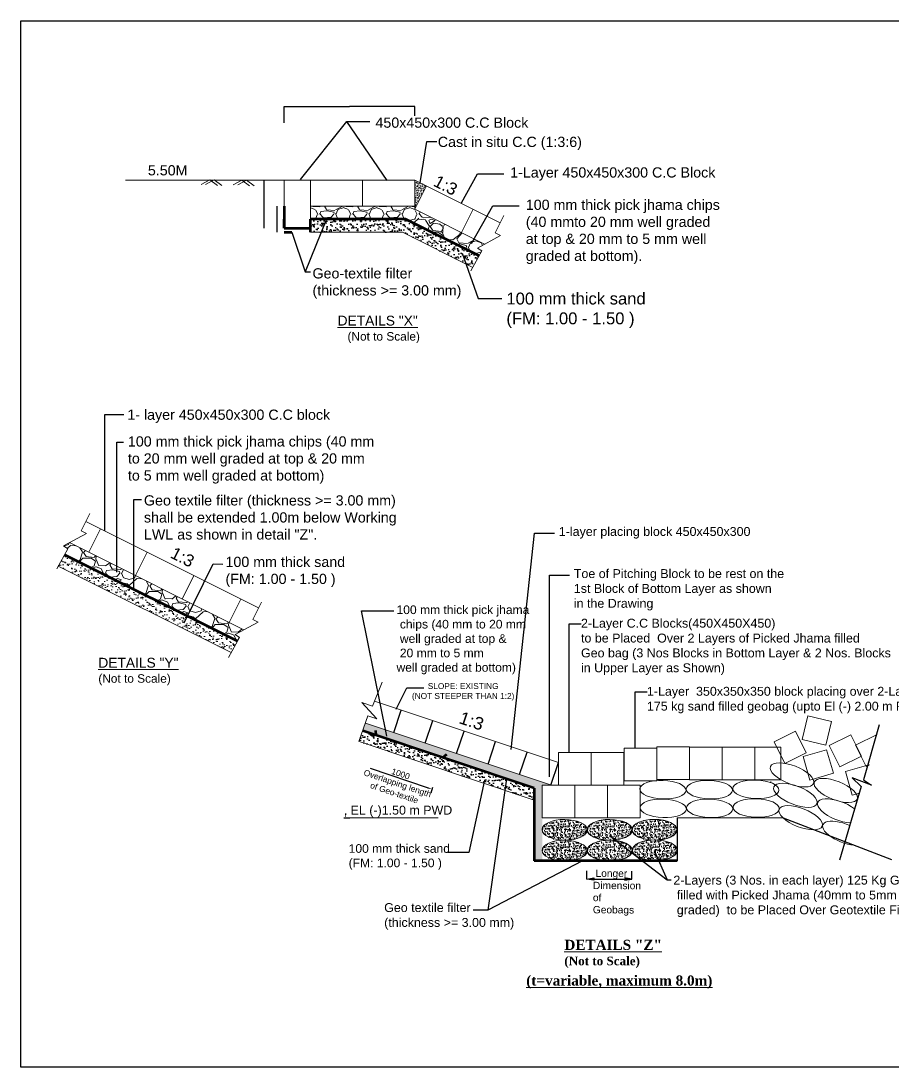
# Model space of a CAD drawing. Header units: inches. Extents: x 89000 to 267201, y -7461 to 18033.
# Drawn here: x 218499 to 224709, y 6885 to 14332 of the extents above; entities that cross this region are included whole.
import ezdxf

# ---------------------------------------------------------------- set-up
doc = ezdxf.new("R2010")
doc.units = ezdxf.units.IN
doc.header["$LTSCALE"] = 7
doc.header["$MEASUREMENT"] = 0
doc.layers.add('LINE', color=7, linetype='Continuous')
doc.styles.add('dim', font='isocp.shx')
doc.styles.get("Standard").update_dxf_attribs({"font": 'arial.ttf'})
doc.dimstyles.get("Standard").update_dxf_attribs({"dimtxt": 0.18, "dimasz": 0.18, "dimexe": 0.18, "dimexo": 0.0625, "dimgap": 0.09, "dimtad": 0, "dimtih": 1, "dimtoh": 1, "dimdec": 4, "dimzin": 0, "dimdsep": 46, "dimtxsty": 'Standard', "dimcen": 0.09, "dimadec": 0, "dimazin": 0, "dimtfac": 1, "dimtdec": 4, "dimtofl": 0, "dimtmove": 0, "dimatfit": 3, "dimfxl": 1, "dimtolj": 1, "dimtzin": 0, "dimarcsym": 0})
doc.dimstyles.new('STANDARD$0', dxfattribs={"dimscale": 0, "dimtxt": 8, "dimasz": 8, "dimexe": 4, "dimexo": 0, "dimgap": 2, "dimtad": 1, "dimdec": 0, "dimzin": 0, "dimdsep": 46, "dimtxsty": 'dim', "dimblk": 'DOTSMALL', "dimcen": 1, "dimclrd": 6, "dimclre": 6, "dimclrt": 256, "dimadec": 0, "dimazin": 0, "dimtfac": 1, "dimtdec": 0, "dimtix": 1, "dimtofl": 0, "dimtmove": 1, "dimatfit": 3, "dimldrblk": 'DOTSMALL', "dimfxl": 6, "dimtolj": 1, "dimtzin": 0, "dimarcsym": 0})
pattern_1 = [(50, (244013.35, 36278.64), (39.351889, -3.442842), [4.1148, -45.2628]), (355, (244013.35, 36278.64), (-7.61245, 41.268235), [3.29184, -36.21024]), (100.451, (244016.63, 36278.354), (31.73958, 37.825205), [3.49704, -38.46744]), (46.1842, (244013.35, 36289.614), (58.55307, -9.08114), [6.1722, -67.8942]), (96.6356, (244018.23, 36288.857), (51.279315, 53.44392), [5.24556, -57.70116]), (351.184, (244013.35, 36289.614), (51.27939, 53.44383), [4.93776, -54.31536]), (21, (244018.838, 36286.87), (32.748814, -22.089352), [4.1148, -45.2628]), (326, (244018.838, 36286.87), (13.34924, 39.7846), [3.29184, -36.21024]), (71.4514, (244021.567, 36285.03), (46.097962, 17.695337), [3.49704, -38.46744]), (37.5, (244013.351, 36278.641), (0.6671383, 18.2638884), [0, -35.771328, 0, -36.75888, 0, -36.3474]), (7.5, (244013.351, 36278.641), (14.433047, 21.639004), [0, -20.958048, 0, -34.948368, 0, -13.85316]), (327.5, (244001.117, 36278.641), (29.2875686, -1.237409), [0, -13.716, 0, -42.79392, 0, -56.78424]), (317.5, (243995.63, 36278.64), (31.995903, 5.492122), [0, -17.8308, 0, -28.419552, 0, -40.32504])]

# ---------------------------------------------------------------- blocks, each defined once
blk = doc.blocks.new('*D20')
at = {"layer": 'Defpoints', "color": 0, "ltscale": 0.5, "transparency": 16777216}
for p in [(221303.1, 13721.8), (221303.1, 13657.1), (220373.8, 13605.7)]:
    blk.add_point(p, dxfattribs=at)
at = {"layer": 'LINE', "color": 0, "lineweight": -2, "ltscale": 0.5, "transparency": 16777216}
for p, q in [((220373.8, 13605.7), (220373.8, 13722)), ((220374, 13721.8), (220837.8, 13721.8)), ((221302.9, 13721.8), (220839.1, 13721.8)), ((221303.1, 13657.1), (221303.1, 13722))]:
    blk.add_line(p, q, dxfattribs=at)
at = {"layer": 'LINE', "color": 0, "ltscale": 0.5, "transparency": 16777216}
for points in [[(220374, 13721.8), (220374, 13721.8), (220373.8, 13721.8)], [(221302.9, 13721.8), (221302.9, 13721.8), (221303.1, 13721.8)]]:
    blk.add_solid(points, dxfattribs=at)
at = {"layer": 'LINE', "color": 0, "lineweight": 13, "ltscale": 0.5, "transparency": 16777216, "insert": (220838.5, 13721.8), "char_height": 0.18, "attachment_point": 5}
blk.add_mtext('\\A1;{\\H1.775x;1.20m}', dxfattribs=at)
blk = doc.blocks.new('*D21')
at = {"color": 0, "lineweight": -2, "ltscale": 0.5, "transparency": 16777216}
for p, q in [((220230.5, 13199.4), (220230.2, 13199.4)), ((220230.4, 12857.5), (220230.4, 13199.2)), ((220230.5, 12857.4), (220230.2, 12857.4))]:
    blk.add_line(p, q, dxfattribs=at)
at = {"color": 0, "linetype": 'Continuous', "ltscale": 0.5, "transparency": 16777216}
for points in [[(220230.4, 13199.2), (220230.4, 13199.2), (220230.4, 13199.4)], [(220230.4, 12857.5), (220230.4, 12857.5), (220230.4, 12857.4)]]:
    blk.add_solid(points, dxfattribs=at)
at = {"layer": 'Defpoints', "color": 0, "linetype": 'Continuous', "ltscale": 0.5, "transparency": 16777216}
for p in [(220230.4, 13199.4), (220292.8, 13199.4), (220373.8, 12857.4)]:
    blk.add_point(p, dxfattribs=at)
at = {"color": 0, "linetype": 'Continuous', "lineweight": -3, "ltscale": 0.5, "transparency": 16777216, "insert": (220195.7, 13013.6), "char_height": 0.8, "attachment_point": 5}
blk.add_mtext('\\A1;450', dxfattribs=at)
blk = doc.blocks.new('*D22')
at = {"color": 0, "lineweight": -2, "ltscale": 0.5, "transparency": 16777216}
for p, q in [((220324.4, 13013.2), (220323.9, 13013.2)), ((220324.3, 12828.1), (220324.3, 13012.8)), ((220324.4, 12827.7), (220323.9, 12827.7))]:
    blk.add_line(p, q, dxfattribs=at)
at = {"color": 0, "linetype": 'Continuous', "ltscale": 0.5, "transparency": 16777216}
for points in [[(220324.2, 13012.8), (220324.4, 13012.8), (220324.3, 13013.2)], [(220324.2, 12828.1), (220324.4, 12828.1), (220324.3, 12827.7)]]:
    blk.add_solid(points, dxfattribs=at)
at = {"layer": 'Defpoints', "color": 0, "linetype": 'Continuous', "ltscale": 0.5, "transparency": 16777216}
for p in [(220324.3, 13013.2), (220396.8, 13013.2), (220386.7, 12827.7)]:
    blk.add_point(p, dxfattribs=at)
at = {"color": 0, "linetype": 'Continuous', "lineweight": -3, "ltscale": 0.5, "transparency": 16777216, "insert": (220287, 12920.5), "char_height": 0.8, "attachment_point": 5, "rotation": 90}
blk.add_mtext('\\A1;200', dxfattribs=at)

msp = doc.modelspace()

# ---------------------------------------------------------------- hatches: boundary and pattern name
at = {"linetype": 'ByBlock', "lineweight": 5, "ltscale": 0.5}
h = msp.add_hatch(dxfattribs=at)
h.set_pattern_fill('AR-CONC', color=0, scale=0.092928, style=0)
h.set_pattern_definition([(50, (220997.329, 17187.396), (16.930057, -1.481187), [1.77028, -19.47306]), (355, (220997.329, 17187.396), (-3.275045, 17.75451), [1.41622, -15.57845]), (100.451, (220998.74, 17187.272), (13.65507, 16.273244), [1.504504, -16.54955]), (46.1842, (220997.329, 17192.117), (25.19083, -3.90691), [2.65542, -29.2096]), (96.6356, (220999.428, 17191.79), (22.0615, 22.99276), [2.25676, -24.82432]), (351.184, (220997.33, 17192.117), (22.06154, 22.99272), [2.12433, -23.36767]), (21, (220999.689, 17190.936), (14.089268, -9.50333), [1.77028, -19.47306]), (326, (220999.69, 17190.936), (5.74314, 17.11622), [1.41622, -15.57845]), (71.4514, (221000.863, 17190.144), (19.83237, 7.61293), [1.504504, -16.54955]), (37.5, (220997.329, 17187.396), (0.287018, 7.857531), [0, -15.38962, 0, -15.814487, 0, -15.63746]), (7.5, (220997.329, 17187.396), (6.209418, 9.30958), [0, -9.016618, 0, -15.035565, 0, -5.959937]), (327.5, (220992.065, 17187.396), (12.600163, -0.532361), [0, -5.900928, 0, -18.410895, 0, -24.429842]), (317.5, (220989.705, 17187.396), (13.76535, 2.362833), [0, -7.671206, 0, -12.226723, 0, -17.348728])])
h.paths.add_polyline_path([(221386.22394, 13157.86751), (221303.10661, 13199.42618), (221303.10661, 13013.57018), (221303.10661, 12991.63285)])
at = {"linetype": 'ByBlock', "lineweight": 13, "ltscale": 0.5}
h = msp.add_hatch(dxfattribs=at)
h.set_pattern_fill('GRAVEL', color=0, scale=9.2928, style=0)
h.set_pattern_definition([(228.0128, (187917.801, 12011.931), (-1888.2985645, -2124.33669), [31.7554, -3143.8007]), (184.9697, (187896.558, 11988.327), (2832.450022, 236.0354543), [54.4934, -5394.8421]), (132.5104, (187842.269, 11983.607), (2360.3694825, -2596.410856), [38.424, -3803.9798]), (267.2737, (187750.215, 11924.597), (236.036095, 4720.740881), [49.624, -4912.7688]), (292.8337, (187747.854, 11875.03), (-1180.1889506, 2832.4470504), [48.6603, -4817.369]), (357.2737, (187766.737, 11830.183), (-4720.740881, 236.036095), [49.624, -4912.7688]), (37.6942, (187816.305, 11827.822), (-3068.4844986, -2360.3690958), [65.6252, -6496.8846]), (72.2553, (187868.233, 11867.949), (1652.263145, 5192.818146), [61.957, -6133.7405]), (121.4296, (187887.116, 11926.958), (-1888.2974465, 3068.4789507), [49.792, -4929.4122]), (175.2364, (187861.152, 11969.445), (2596.40628, -236.034905), [56.8453, -2785.4146]), (222.3974, (187804.503, 11974.165), (-2832.4455252, -2596.4049421), [73.5133, -7277.8236]), (138.8141, (187983.892, 11922.237), (-1652.258788, 1416.220542), [25.091, -2484.0212]), (171.4692, (187965.009, 11938.76), (3068.477876, -472.0754295), [47.7354, -4725.8163]), (225, (187917.8, 11945.84), (-2e-13, -236.037), [33.3806, -300.426]), (203.1986, (187901.28, 11974.165), (1180.18958, 472.07631), [17.9761, -1779.627]), (291.8014, (187884.756, 11967.084), (-236.037286, 708.111816), [25.422, -1245.6813]), (30.9638, (187894.197, 11943.48), (708.11061, 472.07461), [41.2898, -1335.0315]), (161.5651, (187929.6, 11964.724), (472.07446, -236.03677), [29.8566, -716.5585]), (16.3895, (187747.854, 11967.084), (2360.3725023, 708.109887), [41.8258, -4140.7602]), (70.3462, (187787.98, 11978.886), (-944.145849, -2596.404648), [35.0895, -3473.8531]), (293.1986, (187929.603, 12011.93), (-472.07631, 1180.18958), [35.952, -1761.6547]), (343.6105, (187943.765, 11978.886), (-2360.3725023, 708.109887), [41.8258, -4140.7602]), (339.444, (187747.854, 11820.74), (-1180.187065, 472.073667), [40.334, -1976.3648]), (294.7751, (187785.62, 11806.579), (-1180.18285, 2596.407114), [33.7953, -3345.7425]), (66.8014, (187931.963, 11775.894), (472.07631, 1180.18958), [35.952, -1761.6547]), (17.354, (187946.126, 11808.939), (-3068.4827256, -944.147056), [39.5672, -3917.1382]), (69.444, (187816.305, 11775.894), (-472.073667, -1180.187065), [20.167, -1996.5395]), (101.3099, (187917.8, 11775.894), (-236.035955, 944.145456), [12.0356, -1191.5228]), (165.9638, (187915.44, 11787.696), (708.11186, -236.03671), [48.6603, -924.5453]), (186.009, (187868.233, 11799.498), (2360.3677193, 236.036569), [45.0949, -4464.3912]), (303.6901, (187894.2, 11922.24), (-236.0372, 472.07378), [34.0418, -817.0025]), (353.1572, (187913.08, 11893.913), (4012.6326994, -472.0763543), [59.4328, -5883.8292]), (60.9454, (187972.09, 11886.832), (-944.146284, -1652.255901), [24.3014, -2405.8502]), (90, (187983.9, 11908.07), (-236.0371, 236.0371), [14.1622, -221.8749]), (120.2564, (187863.513, 11806.579), (944.146479, -1652.259007), [32.7912, -3246.3375]), (48.0128, (187846.99, 11834.903), (1888.2985645, 2124.33669), [63.511, -3112.0472]), (360, (187889.48, 11882.1), (236.0371, 236.0371), [61.3697, -174.6675]), (325.3048, (187950.846, 11882.111), (-2360.36711, 1652.259997), [37.3208, -3694.7522]), (254.0546, (187981.53, 11860.867), (-236.037722, -944.15073), [34.3675, -1684.0133]), (207.646, (187972.09, 11827.822), (-4484.7037048, -2360.3726845), [55.9561, -5539.6704]), (175.4261, (187922.522, 11801.858), (-3068.4832667, 236.035978), [59.1978, -5860.5787]), (175.4261, (187922.522, 11801.858), (-3068.4832667, 236.035978), [59.1978, -5860.5787])])
h.paths.add_polyline_path([(220559.68261, 13013.57018), (220559.68261, 12920.64218), (221237.29464, 12920.64218), (221760.97185, 12658.80357), (221780.56794, 12694.22026), (221748.85079, 12714.72449), (221800.57192, 12742.9002), (221303.10661, 12991.63285), (221303.10661, 13013.57018)])
at = {"linetype": 'Continuous', "lineweight": -3, "ltscale": 0.5}
h = msp.add_hatch(dxfattribs=at)
h.set_pattern_fill('AR-SAND', color=0, scale=0.92928, style=0)
h.set_pattern_definition([(37.5, (253149.324, 120575.075), (-1.486877, 45.480193), [0, -35.877642, 0, -40.12631, 0, -38.356032]), (7.5, (253149.324, 120575.075), (41.7733, 66.613123), [0, -19.355044, 0, -32.337085, 0, -12.391949]), (327.5, (253120.29, 120575.075), (73.505339, 0.133555), [0, -11.801856, 0, -42.486682, 0, -55.468723]), (317.5, (253120.29, 120575.075), (70.955774, 20.716376), [0, -5.900928, 0, -27.85238, 0, -31.865011])])
h.paths.add_polyline_path([(220559.68261, 12920.64218), (220559.68261, 12827.71418), (221215.35731, 12827.71418), (221715.94296, 12577.42135), (221760.97185, 12658.80357), (221237.29464, 12920.64218)])
at = {"linetype": 'ByBlock', "lineweight": 13, "ltscale": 0.5}
h = msp.add_hatch(dxfattribs=at)
h.set_pattern_fill('GRAVEL', color=0, scale=9.2928, style=0)
h.set_pattern_definition([(228.0128, (230295.366, 15120.497), (-1888.298564, -2124.33669), [31.7554, -3143.8007]), (184.9697, (230274.123, 15096.894), (2832.450022, 236.035454), [54.4934, -5394.842]), (132.5104, (230219.834, 15092.173), (2360.369483, -2596.410856), [38.424, -3803.9798]), (267.2737, (230127.78, 15033.163), (236.036095, 4720.740881), [49.624, -4912.7688]), (292.8337, (230125.42, 14983.596), (-1180.188951, 2832.44705), [48.6603, -4817.369]), (357.2737, (230144.302, 14938.749), (-4720.740881, 236.036095), [49.624, -4912.7688]), (37.6942, (230193.87, 14936.388), (-3068.4844986, -2360.369096), [65.6252, -6496.8846]), (72.2553, (230245.798, 14976.515), (1652.263145, 5192.818146), [61.957, -6133.7405]), (121.4296, (230264.681, 15035.524), (-1888.297447, 3068.478951), [49.792, -4929.4122]), (175.2364, (230238.717, 15078.01), (2596.40628, -236.034905), [56.8453, -2785.4146]), (222.3974, (230182.0684, 15082.731), (-2832.4455252, -2596.404942), [73.5133, -7277.8236]), (138.8141, (230361.457, 15030.803), (-1652.258788, 1416.22054), [25.091, -2484.0212]), (171.4692, (230342.574, 15047.326), (3068.477876, -472.07543), [47.7354, -4725.8163]), (225, (230295.37, 15054.4), (-2e-13, -236.037), [33.3806, -300.426]), (203.1986, (230278.844, 15082.73), (1180.18958, 472.07631), [17.976, -1779.627]), (291.8014, (230262.32, 15075.65), (-236.03729, 708.11182), [25.422, -1245.6813]), (30.9638, (230271.762, 15052.046), (708.11061, 472.07461), [41.2898, -1335.0315]), (161.5651, (230307.17, 15073.29), (472.07446, -236.03677), [29.8566, -716.5585]), (16.3895, (230125.42, 15075.65), (2360.372502, 708.109887), [41.8258, -4140.76]), (70.3462, (230165.546, 15087.452), (-944.14585, -2596.404648), [35.0895, -3473.853]), (293.1986, (230307.168, 15120.497), (-472.07631, 1180.18958), [35.952, -1761.6547]), (343.6105, (230321.33, 15087.452), (-2360.372502, 708.109887), [41.8258, -4140.7602]), (339.444, (230125.42, 14929.307), (-1180.187065, 472.07367), [40.334, -1976.365]), (294.7751, (230163.185, 14915.145), (-1180.18285, 2596.407114), [33.7953, -3345.7425]), (66.8014, (230309.528, 14884.46), (472.07631, 1180.18958), [35.952, -1761.6547]), (17.354, (230323.69, 14917.505), (-3068.482726, -944.147056), [39.567, -3917.1382]), (69.444, (230193.87, 14884.46), (-472.07367, -1180.187065), [20.167, -1996.5395]), (101.3099, (230295.366, 14884.46), (-236.03595, 944.14546), [12.0356, -1191.523]), (165.9638, (230293.006, 14896.26), (708.11186, -236.0367), [48.6603, -924.5453]), (186.009, (230245.798, 14908.064), (2360.367719, 236.036569), [45.095, -4464.3912]), (303.6901, (230271.76, 15030.8), (-236.0372, 472.0738), [34.0418, -817.0025]), (353.1572, (230290.645, 15002.479), (4012.6326994, -472.076354), [59.4328, -5883.8292]), (60.9454, (230349.655, 14995.398), (-944.146284, -1652.2559), [24.3014, -2405.85]), (90, (230361.46, 15016.64), (-236.037, 236.037), [14.1622, -221.875]), (120.2564, (230241.078, 14915.145), (944.14648, -1652.259007), [32.7912, -3246.3375]), (48.0128, (230224.555, 14943.47), (1888.298564, 2124.33669), [63.511, -3112.0472]), (360, (230267.04, 14990.68), (236.037, 236.037), [61.3697, -174.6675]), (325.3048, (230328.411, 14990.677), (-2360.36711, 1652.259997), [37.3208, -3694.7522]), (254.0546, (230359.096, 14969.433), (-236.03772, -944.15073), [34.3675, -1684.0133]), (207.646, (230349.655, 14936.388), (-4484.703705, -2360.3726845), [55.956, -5539.6704]), (175.4261, (230300.087, 14910.424), (-3068.483267, 236.035978), [59.1978, -5860.5787]), (175.4261, (230300.087, 14910.424), (-3068.483267, 236.035978), [59.1978, -5860.5787])])
h.paths.add_polyline_path([(218844.44821, 10618.82203), (218800.77479, 10595.03041), (218832.49194, 10574.52618), (218809.25183, 10532.52356), (220040.388, 9916.95547), (220054.95298, 9943.27925), (220023.23583, 9963.78347), (220086.06807, 9998.0121)])
at = {"linetype": 'ByBlock', "lineweight": 18, "ltscale": 0.5}
h = msp.add_hatch(dxfattribs=at)
h.set_pattern_fill('AR-SAND', color=0, scale=0.92928, style=0)
h.set_pattern_definition([(37.5, (230125.42, 14884.46), (-1.48688, 45.48019), [0, -35.87764, 0, -40.12631, 0, -38.35603]), (7.5, (230125.42, 14884.46), (41.7733, 66.61312), [0, -19.35504, 0, -32.33709, 0, -12.39195]), (327.5, (230096.387, 14884.46), (73.50534, 0.13355), [0, -11.80186, 0, -42.48668, 0, -55.46872]), (317.5, (230096.39, 14884.46), (70.95577, 20.71638), [0, -5.90093, 0, -27.85238, 0, -31.86501])])
h.paths.add_polyline_path([(219995.35912, 9835.57325), (220040.388, 9916.95547), (218809.25183, 10532.52356), (218764.22294, 10451.14134)])
at = {"linetype": 'Continuous', "lineweight": -3, "ltscale": 0.5}
h = msp.add_hatch(dxfattribs=at)
h.set_pattern_fill('AR-CONC', color=0, scale=0.216, style=0)
h.set_pattern_definition(pattern_1)
edge = h.paths.add_edge_path()
edge.add_line((220952.15746, 9334.07418), (220932.8161, 9279.258))
edge.add_line((220932.8161, 9279.258), (222153.32511, 8870.83575))
edge.add_line((222153.32511, 8870.83575), (222153.32511, 8658.49726))
edge.add_line((222153.32511, 8658.49726), (222153.32511, 8352.31234))
edge.add_line((222153.32511, 8352.31234), (222210.59966, 8352.33677))
edge.add_line((222210.59966, 8352.33677), (222210.56994, 8422.0357))
edge.add_ellipse((222370.27497, 8426.78268), major_axis=(-160.16356, 1.04846), ratio=0.4596705317, start_angle=358.092004466, end_angle=362.077587441, ccw=False)
edge.add_line((222210.5652, 8433.14999), (222210.50636, 8571.09778))
edge.add_ellipse((222370.44668, 8574.16421), major_axis=(-160.16356, 1.04846), ratio=0.4596705317, start_angle=358.69577499, end_angle=361.473425088, ccw=False)
edge.add_line((222210.50305, 8578.85336), (222210.46908, 8658.49726))
edge.add_line((222210.46908, 8658.49726), (222210.46908, 8890.92252))
edge.add_line((222210.46908, 8890.92252), (222272.73712, 8890.92252))
edge.add_line((222272.73712, 8890.92252), (222273.10642, 8892.02608))
edge.add_line((222273.10642, 8892.02608), (220952.15746, 9334.07418))
h = msp.add_hatch(dxfattribs=at)
h.set_pattern_fill('AR-SAND', color=0, scale=0.936, style=0)
h.set_pattern_definition([(37.5, (244013.35, 36278.64), (-1.49763, 45.80908), [0, -36.137088, 0, -40.41648, 0, -38.6334]), (7.5, (244013.35, 36278.64), (42.07538, 67.09483), [0, -19.495008, 0, -32.570928, 0, -12.48156]), (327.5, (243984.11, 36278.64), (74.036886, 0.13452), [0, -11.8872, 0, -42.79392, 0, -55.86984]), (317.5, (243984.11, 36278.64), (71.46888, 20.86618), [0, -5.9436, 0, -28.053792, 0, -32.09544])])
h.paths.add_polyline_path([(222153.32511, 8785.88449), (222153.32511, 8870.83575), (220932.8161, 9279.258), (220906.00724, 9203.27785)])
h = msp.add_hatch(dxfattribs=at)
h.set_pattern_fill('AR-CONC', color=0, scale=0.216, style=0)
h.set_pattern_definition(pattern_1)
edge = h.paths.add_edge_path()
edge.add_ellipse((222370.44668, 8574.16421), major_axis=(-160.16356, 1.04846), ratio=0.4596705317, start_angle=0, end_angle=360)
h = msp.add_hatch(dxfattribs=at)
h.set_pattern_fill('AR-CONC', color=0, scale=0.216, style=0)
h.set_pattern_definition([(50, (244334.52, 36278.64), (39.351889, -3.442842), [4.1148, -45.2628]), (355, (244334.52, 36278.64), (-7.61245, 41.268235), [3.29184, -36.21024]), (100.451, (244337.8, 36278.354), (31.73958, 37.825205), [3.49704, -38.46744]), (46.1842, (244334.52, 36289.614), (58.55307, -9.08114), [6.1722, -67.8942]), (96.6356, (244339.4, 36288.857), (51.279315, 53.44392), [5.24556, -57.70116]), (351.184, (244334.52, 36289.614), (51.2794, 53.44383), [4.93776, -54.31536]), (21, (244340.008, 36286.87), (32.748814, -22.089352), [4.1148, -45.2628]), (326, (244340.008, 36286.87), (13.34924, 39.7846), [3.29184, -36.21024]), (71.4514, (244342.737, 36285.03), (46.09796, 17.695337), [3.49704, -38.46744]), (37.5, (244334.521, 36278.641), (0.6671383, 18.2638884), [0, -35.771328, 0, -36.75888, 0, -36.3474]), (7.5, (244334.521, 36278.641), (14.433047, 21.639004), [0, -20.958048, 0, -34.948368, 0, -13.85316]), (327.5, (244322.287, 36278.641), (29.2875686, -1.237409), [0, -13.716, 0, -42.79392, 0, -56.78424]), (317.5, (244316.8, 36278.64), (31.995903, 5.492122), [0, -17.8308, 0, -28.419552, 0, -40.32504])])
edge = h.paths.add_edge_path()
edge.add_ellipse((222691.61673, 8574.16421), major_axis=(-160.16356, 1.04846), ratio=0.4596705317, start_angle=0, end_angle=360)
h = msp.add_hatch(dxfattribs=at)
h.set_pattern_fill('AR-CONC', color=0, scale=0.216, style=0)
h.set_pattern_definition([(50, (244652.682, 36278.64), (39.351889, -3.442842), [4.1148, -45.2628]), (355, (244652.682, 36278.64), (-7.61245, 41.268235), [3.29184, -36.21024]), (100.451, (244655.96, 36278.354), (31.73958, 37.825205), [3.49704, -38.46744]), (46.1842, (244652.68, 36289.614), (58.55307, -9.08114), [6.1722, -67.8942]), (96.6356, (244657.56, 36288.857), (51.279315, 53.44392), [5.24556, -57.70116]), (351.184, (244652.68, 36289.614), (51.2794, 53.44383), [4.93776, -54.31536]), (21, (244658.17, 36286.87), (32.748814, -22.089352), [4.1148, -45.2628]), (326, (244658.17, 36286.87), (13.34924, 39.7846), [3.29184, -36.21024]), (71.4514, (244660.897, 36285.03), (46.09796, 17.695337), [3.49704, -38.46744]), (37.5, (244652.682, 36278.641), (0.6671383, 18.2638884), [0, -35.771328, 0, -36.75888, 0, -36.3474]), (7.5, (244652.682, 36278.641), (14.433047, 21.639004), [0, -20.958048, 0, -34.948368, 0, -13.85316]), (327.5, (244640.447, 36278.641), (29.2875686, -1.237409), [0, -13.716, 0, -42.79392, 0, -56.78424]), (317.5, (244634.96, 36278.64), (31.995903, 5.492122), [0, -17.8308, 0, -28.419552, 0, -40.32504])])
edge = h.paths.add_edge_path()
edge.add_ellipse((223009.77728, 8574.16421), major_axis=(-160.16356, 1.04846), ratio=0.4596705317, start_angle=0, end_angle=360)
h = msp.add_hatch(dxfattribs=at)
h.set_pattern_fill('AR-CONC', color=0, scale=0.216, style=0)
h.set_pattern_definition([(50, (244013.35, 36130.862), (39.351889, -3.442842), [4.1148, -45.2628]), (355, (244013.35, 36130.86), (-7.61245, 41.268235), [3.29184, -36.21024]), (100.451, (244016.63, 36130.575), (31.73958, 37.825205), [3.49704, -38.46744]), (46.1842, (244013.35, 36141.835), (58.55307, -9.08114), [6.1722, -67.8942]), (96.6356, (244018.23, 36141.08), (51.279315, 53.44392), [5.24556, -57.70116]), (351.184, (244013.35, 36141.835), (51.2794, 53.44383), [4.93776, -54.31536]), (21, (244018.838, 36139.09), (32.748814, -22.089352), [4.1148, -45.2628]), (326, (244018.838, 36139.09), (13.34924, 39.7846), [3.29184, -36.21024]), (71.4514, (244021.567, 36137.25), (46.09796, 17.695337), [3.49704, -38.46744]), (37.5, (244013.351, 36130.862), (0.6671383, 18.2638884), [0, -35.771328, 0, -36.75888, 0, -36.3474]), (7.5, (244013.351, 36130.862), (14.433047, 21.639004), [0, -20.958048, 0, -34.948368, 0, -13.85316]), (327.5, (244001.117, 36130.862), (29.2875686, -1.237409), [0, -13.716, 0, -42.79392, 0, -56.78424]), (317.5, (243995.63, 36130.862), (31.995903, 5.492122), [0, -17.8308, 0, -28.419552, 0, -40.32504])])
edge = h.paths.add_edge_path()
edge.add_ellipse((222370.44668, 8426.38501), major_axis=(-160.16356, 1.04846), ratio=0.4596705317, start_angle=0, end_angle=360)
h = msp.add_hatch(dxfattribs=at)
h.set_pattern_fill('AR-CONC', color=0, scale=0.216, style=0)
h.set_pattern_definition([(50, (244334.52, 36131.772), (39.351889, -3.442842), [4.1148, -45.2628]), (355, (244334.52, 36131.772), (-7.61245, 41.268235), [3.29184, -36.21024]), (100.451, (244337.8, 36131.485), (31.73958, 37.825205), [3.49704, -38.46744]), (46.1842, (244334.52, 36142.745), (58.55307, -9.08114), [6.1722, -67.8942]), (96.6356, (244339.4, 36141.99), (51.279315, 53.44392), [5.24556, -57.70116]), (351.184, (244334.52, 36142.745), (51.2794, 53.44383), [4.93776, -54.31536]), (21, (244340.008, 36140.002), (32.748814, -22.089352), [4.1148, -45.2628]), (326, (244340.008, 36140), (13.34924, 39.7846), [3.29184, -36.21024]), (71.4514, (244342.737, 36138.16), (46.09796, 17.695337), [3.49704, -38.46744]), (37.5, (244334.521, 36131.772), (0.6671383, 18.2638884), [0, -35.771328, 0, -36.75888, 0, -36.3474]), (7.5, (244334.521, 36131.772), (14.433047, 21.639004), [0, -20.958048, 0, -34.948368, 0, -13.85316]), (327.5, (244322.287, 36131.772), (29.2875686, -1.237409), [0, -13.716, 0, -42.79392, 0, -56.78424]), (317.5, (244316.8, 36131.772), (31.995903, 5.492122), [0, -17.8308, 0, -28.419552, 0, -40.32504])])
edge = h.paths.add_edge_path()
edge.add_ellipse((222691.61673, 8427.29534), major_axis=(-160.16356, 1.04846), ratio=0.4596705317, start_angle=0, end_angle=360)
h = msp.add_hatch(dxfattribs=at)
h.set_pattern_fill('AR-CONC', color=0, scale=0.216, style=0)
h.set_pattern_definition([(50, (244654.696, 36132.778), (39.351889, -3.442842), [4.1148, -45.2628]), (355, (244654.696, 36132.78), (-7.61245, 41.268235), [3.29184, -36.21024]), (100.451, (244657.975, 36132.49), (31.73958, 37.825205), [3.49704, -38.46744]), (46.1842, (244654.696, 36143.75), (58.55307, -9.08114), [6.1722, -67.8942]), (96.6356, (244659.575, 36142.994), (51.279315, 53.44392), [5.24556, -57.70116]), (351.184, (244654.696, 36143.75), (51.2794, 53.44383), [4.93776, -54.31536]), (21, (244660.182, 36141.008), (32.748814, -22.089352), [4.1148, -45.2628]), (326, (244660.18, 36141.008), (13.34924, 39.7846), [3.29184, -36.21024]), (71.4514, (244662.91, 36139.167), (46.09796, 17.695337), [3.49704, -38.46744]), (37.5, (244654.696, 36132.778), (0.6671383, 18.2638884), [0, -35.771328, 0, -36.75888, 0, -36.3474]), (7.5, (244654.696, 36132.778), (14.433047, 21.639004), [0, -20.958048, 0, -34.948368, 0, -13.85316]), (327.5, (244642.461, 36132.778), (29.2875686, -1.237409), [0, -13.716, 0, -42.79392, 0, -56.78424]), (317.5, (244636.974, 36132.778), (31.995903, 5.492122), [0, -17.8308, 0, -28.419552, 0, -40.32504])])
edge = h.paths.add_edge_path()
edge.add_ellipse((223011.79078, 8428.30125), major_axis=(-160.16356, 1.04846), ratio=0.4596705317, start_angle=0, end_angle=360)
h = msp.add_hatch(color=0, dxfattribs=at)
h.set_gradient(color1=(255, 255, 255), one_color=1, tint=1, name='CYLINDER')
h.paths.add_polyline_path([(222527.34205, 8223.06268), (222577.74205, 8214.66268), (222577.74205, 8231.46268)])
h = msp.add_hatch(color=0, dxfattribs=at)
h.set_gradient(color1=(255, 255, 255), one_color=1, tint=1, name='CYLINDER')
h.paths.add_polyline_path([(222847.56508, 8223.06268), (222797.16508, 8214.66268), (222797.16508, 8231.46268)])

# ---------------------------------------------------------------- linework, layer by layer
at = {"color": 0, "linetype": 'ByBlock', "lineweight": 13, "ltscale": 0.5}
for p, q in [((221303.10661, 13199.42618), (219243.91916, 13199.42618)), ((221911.89664, 12895.03116), (221303.10661, 13199.42618)), ((221303.10661, 13013.57018), (220559.68261, 13013.57018)), ((221800.57192, 12742.9002), (221303.10661, 12991.63285)), ((220428.48043, 12827.71418), (220373.82661, 12827.71418)), ((221215.35731, 12827.71418), (220559.68261, 12827.71418)), ((221715.94296, 12577.42135), (221215.35731, 12827.71418)), ((220190.92982, 10153.37455), (218960.45402, 10768.61245)), ((220086.06807, 9998.0121), (218844.44821, 10618.82203)), ((219995.35912, 9835.57325), (218764.22294, 10451.14134))]:
    msp.add_line(p, q, dxfattribs=at)
at = {"color": 0, "linetype": 'ByBlock', "lineweight": 18, "ltscale": 0.5}
for p, q in [((220373.82661, 13199.42618), (220373.82661, 12857.35155)), ((220559.68261, 13199.42618), (220559.68261, 13013.57018)), ((220559.68261, 13199.42618), (220559.68261, 12827.71418)), ((220931.39461, 13199.42618), (220931.39461, 13013.57018)), ((221303.10661, 13199.42618), (221303.10661, 13013.57018)), ((221303.10661, 12991.63285), (221386.22394, 13157.86751)), ((221303.10661, 13013.57018), (221303.10661, 12991.63285)), ((221635.57593, 12825.39819), (221718.69326, 12991.63285)), ((218982.97433, 10549.55897), (219066.09166, 10715.79363)), ((219315.44365, 10383.32431), (219398.56098, 10549.55897)), ((219647.91297, 10217.08965), (219731.0303, 10383.32431)), ((219980.38229, 10050.85499), (220063.49962, 10217.08965))]:
    msp.add_line(p, q, dxfattribs=at)
at = {"color": 0, "linetype": 'ByBlock', "lineweight": 60, "ltscale": 0.5}
for p, q in [((220373.82661, 13013.57018), (220373.82661, 12857.35155)), ((220373.82661, 12857.35155), (220373.82661, 12920.64218)), ((221237.29464, 12920.64218), (220559.68261, 12920.64218)), ((220559.68261, 12827.71418), (220559.68261, 12920.64218)), ((221760.97185, 12658.80357), (221237.29464, 12920.64218)), ((220373.82661, 12827.71418), (220428.48043, 12827.71418)), ((220040.388, 9916.95547), (218809.25183, 10532.52356))]:
    msp.add_line(p, q, dxfattribs=at)
at = {"color": 0, "linetype": 'Continuous', "lineweight": 53, "ltscale": 0.5}
msp.add_line((220373.82661, 12857.35155), (220559.68261, 12857.35155), dxfattribs=at)
at = {"color": 0, "linetype": 'Continuous', "lineweight": -3, "ltscale": 0.5}
for p, q in [((221153.41899, 9266.72315), (221206.98331, 9426.78656)), ((221377.35648, 9191.78373), (221430.92079, 9351.84714)), ((224609.4409, 9322.46062), (224497.13619, 8930.70879)), ((221601.29396, 9116.84432), (221654.85828, 9276.90773)), ((221825.23145, 9041.90491), (221878.79576, 9201.96832)), ((222049.16893, 8966.96549), (222102.73325, 9127.0289)), ((222273.10642, 8892.02608), (222326.67073, 9052.08949)), ((224554.09539, 8892.43299), (224417.58539, 8944.44959)), ((224417.58539, 8944.44959), (224482.40363, 8881.63755)), ((224482.40363, 8881.63755), (224326.60199, 8357.78963)), ((224497.13619, 8930.70879), (224554.09539, 8892.43299)), ((223925.90212, 8658.71981), (224698.11824, 8362.20077)), ((222527.34205, 8223.06268), (222527.34205, 8282.01981)), ((222847.56508, 8223.06268), (222847.56508, 8278.68266)), ((222527.34205, 8223.06268), (222577.74205, 8231.46268)), ((222577.74205, 8214.66268), (222527.34205, 8223.06268)), ((222577.74205, 8231.46268), (222577.74205, 8214.66268)), ((222577.74205, 8223.06268), (222797.16508, 8223.06268)), ((222847.56508, 8223.06268), (222797.16508, 8231.46268)), ((222797.16508, 8214.66268), (222847.56508, 8223.06268))]:
    msp.add_line(p, q, dxfattribs=at)
at = {"color": 0, "lineweight": -3, "ltscale": 0.5}
for p, q in [((221394.6438, 8873.61579), (220987.85677, 9009.74003)), ((221429.36684, 8874.65037), (221416.31797, 8835.65574)), ((220799.18361, 8658.30534), (220840.30317, 8658.49726))]:
    msp.add_line(p, q, dxfattribs=at)
at = {"color": 0, "linetype": 'ByBlock', "lineweight": 18, "ltscale": 0.5}
for points in [[(219782.24288, 13167.21052), (219844.98691, 13201.05205), (219897.92604, 13160.3569)], [(219812.53086, 13167.21052), (219875.27489, 13201.05205), (219928.21403, 13160.3569)], [(220009.61852, 13165.60842), (220072.36255, 13199.44995), (220125.30169, 13158.7548)], [(220043.17278, 13165.60842), (220105.91681, 13199.44995), (220158.85594, 13158.7548)], [(221702.19363, 12552.57172), (221780.56794, 12694.22026), (221748.85079, 12714.72449), (221913.06944, 12804.18459), (221875.74641, 12822.82296), (221937.33009, 12945.83313)], [(218754.11762, 10432.87764), (218832.49194, 10574.52618), (218800.77479, 10595.03041), (218964.99343, 10684.49051), (218927.6704, 10703.12888), (218989.25408, 10826.13905)], [(219976.57866, 9801.63071), (220054.95298, 9943.27925), (220023.23583, 9963.78347), (220187.45448, 10053.24358), (220150.13144, 10071.88194), (220211.71512, 10194.89212)]]:
    msp.add_lwpolyline(points, dxfattribs=at)
at = {"color": 0, "linetype": 'Continuous', "lineweight": -3, "ltscale": 0.5}
for points in [[(221396.368, 8878.76829), (221392.91961, 8868.46328), (221425.55881, 8863.27061)], [(220805.59806, 8690.93563), (220816.46461, 8690.98635), (220811.18348, 8658.36135)]]:
    msp.add_solid(points, dxfattribs=at)
at = {"layer": 'LINE', "color": 7, "lineweight": 13, "ltscale": 0.5}
for p, q in [((222326.67073, 9052.08949), (221017.48544, 9490.20095)), ((222276.40413, 8890.92252), (220952.15746, 9334.07418)), ((222153.32511, 8785.88449), (220906.17878, 9203.22045)), ((221470.2172, 8658.49726), (220840.30317, 8658.49726)), ((222210.46908, 8658.49726), (222907.74486, 8658.49726)), ((222210.46908, 8658.49726), (222907.74486, 8658.49726)), ((223170.86733, 8658.71981), (223925.90212, 8658.71981))]:
    msp.add_line(p, q, dxfattribs=at)
at = {"layer": 'LINE', "color": 7, "lineweight": 53, "ltscale": 0.5}
for p, q in [((222153.32511, 8870.83575), (220932.8161, 9279.258)), ((221029.01525, 9247.06661), (221024.83843, 9281.70648)), ((221501.9492, 9088.80744), (221531.59985, 9111.7029)), ((222153.32511, 8870.83575), (222153.32511, 8658.49726)), ((222153.32511, 8658.49726), (222153.32511, 8352.31234)), ((223170.86733, 8352.74635), (222153.32511, 8352.31234))]:
    msp.add_line(p, q, dxfattribs=at)
at = {"layer": 'LINE', "color": 7, "lineweight": -3, "ltscale": 0.5}
msp.add_line((223170.86733, 8658.71981), (223170.86733, 8352.74635), dxfattribs=at)
at = {"layer": 'LINE', "color": 0, "linetype": 'ByBlock', "lineweight": -3, "ltscale": 0.5}
msp.add_lwpolyline([(218498.69552, 14331.94352), (229312.84136, 14331.94352), (229312.84136, 6885.24056), (218498.69552, 6885.24056)], close=True, dxfattribs=at)
at = {"layer": 'LINE', "color": 7, "lineweight": 13, "ltscale": 0.5}
for points in [[(221070.52104, 9625.37731), (221003.23468, 9453.87882), (220926.55187, 9481.23511), (221033.82617, 9363.12772), (220970.07666, 9384.85976), (220906.00724, 9203.27785)], [(224595.575, 9253.54365), (224442.36241, 9177.68487), (224518.22119, 9024.47228), (224537.49209, 9034.01371)], [(223676.9553, 8929.79738), (223909.38056, 8929.79738), (223909.38056, 9162.22264), (223676.9553, 9162.22264)], [(224537.49209, 9034.01371), (224536.61562, 9037.04699), (224369.14772, 8988.65691), (224417.5378, 8821.18902), (224468.83348, 8836.01098)], [(223837.44591, 8914.01847), (223837.44591, 8917.20626)]]:
    msp.add_lwpolyline(points, dxfattribs=at)
for points in [[(224271.26986, 9345.29291), (224101.64847, 9385.48845), (224061.45294, 9215.86706), (224231.07432, 9175.67153)], [(223861.11465, 9199.47915), (223936.97342, 9046.26656), (224090.18601, 9122.12534), (224014.32723, 9275.33792)], [(224253.83329, 9175.10338), (224329.69207, 9021.8908), (224482.90465, 9097.74957), (224407.04587, 9250.96216)], [(223026.49183, 8932.98772), (223258.91709, 8932.98772), (223258.91709, 9165.41298), (223026.49183, 9165.41298)], [(223259.95845, 8929.79738), (223492.38371, 8929.79738), (223492.38371, 9162.22264), (223259.95845, 9162.22264)], [(223492.38371, 8929.79738), (223724.80897, 8929.79738), (223724.80897, 9162.22264), (223492.38371, 9162.22264)], [(222326.68171, 8890.92252), (222559.10697, 8890.92252), (222559.10697, 9123.34778), (222326.68171, 9123.34778)], [(222559.10697, 8890.92252), (222791.53223, 8890.92252), (222791.53223, 9123.34778), (222559.10697, 9123.34778)], [(222794.06657, 8922.63144), (223026.49183, 8922.63144), (223026.49183, 9155.05671), (222794.06657, 9155.05671)], [(224116.68375, 8928.32002), (224284.15164, 8976.7101), (224235.76156, 9144.17799), (224068.29367, 9095.78791)], [(222210.46908, 8658.49726), (222442.89434, 8658.49726), (222442.89434, 8890.92252), (222210.46908, 8890.92252)], [(222442.89434, 8658.49726), (222675.3196, 8658.49726), (222675.3196, 8890.92252), (222442.89434, 8890.92252)], [(222675.3196, 8658.49726), (222907.74486, 8658.49726), (222907.74486, 8890.92252), (222675.3196, 8890.92252)]]:
    msp.add_lwpolyline(points, close=True, dxfattribs=at)
at = {"layer": 'LINE', "color": 7, "lineweight": 9, "ltscale": 0.5, "extrusion": (0, 0, -1)}
for centre, major_axis in [((223989.52951, 8964.96947), (-153.33025, 60.22388)), ((224301.12378, 8854.01399), (-153.33025, 60.22388)), ((223069.9948, 8859.9097), (-164.64813, 5.29866)), ((223400.7547, 8859.9097), (-164.64813, 5.29866)), ((223731.61872, 8862.46278), (-164.64813, 5.29866)), ((224013.63779, 8819.74673), (-153.33025, 60.22388)), ((223072.39299, 8726.83141), (-164.64813, 5.29866)), ((223403.15289, 8726.83141), (-164.64813, 5.29866)), ((223734.01691, 8729.3845), (-164.64813, 5.29866)), ((224050.67165, 8660.13292), (-153.33025, 60.22388))]:
    msp.add_ellipse(centre, major_axis=major_axis, ratio=0.3999216098, dxfattribs=at)
for centre, start_param, end_param in [((224325.23206, 8708.79124), 4.012989173, 8.485116796), ((224362.26593, 8549.17743), 4.087337156, 7.9442388003)]:
    msp.add_ellipse(centre, major_axis=(-153.33025, 60.22388), ratio=0.3999216098, start_param=start_param, end_param=end_param, dxfattribs=at)
at = {"layer": 'LINE', "color": 7, "lineweight": 9, "ltscale": 0.5}
for centre in [(222370.44668, 8574.16421), (222690.76413, 8573.12773), (222691.61673, 8574.16421), (223009.77728, 8574.16421), (223010.87358, 8575.09712), (222370.44668, 8426.38501), (222690.76413, 8426.25886), (222691.61673, 8427.29534), (223011.79078, 8428.30125), (223012.88707, 8429.23415)]:
    msp.add_ellipse(centre, major_axis=(-160.16356, 1.04846), ratio=0.4596705317, dxfattribs=at)

# ---------------------------------------------------------------- texts
at = {"color": 0, "linetype": 'Continuous', "lineweight": -3, "ltscale": 0.5, "insert": (221180.04864, 8904.37397), "char_height": 60, "attachment_point": 5, "rotation": 341.498073246}
msp.add_mtext('\\A1;{\\H0.7143x;1000\\POverlapping length\\Pof Geo-textile}', dxfattribs=at)
at = {"layer": 'LINE', "color": 0, "lineweight": 13, "ltscale": 0.5}
for p in [(221429.03461, 13161.80818), (219555.53514, 10515.09609)]:
    msp.add_text('1:3', height=86.2488, rotation=332.99359933, dxfattribs=at).set_placement(p)
at = {"layer": 'LINE', "color": 0, "linetype": 'ByBlock', "ltscale": 0.5}
msp.add_text('1:3', height=89.274057, rotation=341.448640025, dxfattribs=at).set_placement((221611.73099, 9334.67083))
at = {"layer": 'LINE', "color": 0, "lineweight": 13, "ltscale": 0.5, "attachment_point": 1}
for s, insert, char_height, width in [('450x450x300 C.C Block', (221023.2114, 13644.27498), 72.6481137, 2791.9291471), ('Cast in situ C.C (1:3:6)', (221466.99046, 13507.36461), 72.6481137, 2791.9291471), ('     5.50M', (219261.87659, 13305.12747), 72.648114, 2791.9291471), ('1-Layer 450x450x300 C.C Block', (221982.65743, 13289.87938), 72.6481137, 2791.9291471), ('100 mm thick pick jhama chips \\P(40 mmto 20 mm well graded \\Pat top & 20 mm to 5 mm well \\Pgraded at bottom).', (222093.7736, 13059.4749), 72.6481137, 2791.9291471), (' Geo-textile filter\\P (thickness >= 3.00 mm)', (220546.67688, 12571.42719), 72.6481137, 2791.9291471), ('{\\H1.432x;\\LDETAILS "X"\\P\\H0.8606x;\\l   (Not to Scale)}', (220753.73446, 12233.81861), 49.0162297, 770.522086), ('1- layer 450x450x300 C.C block', (219256.39164, 11565.27081), 72.6481137, 2791.9291471), ('100 mm thick pick jhama chips (40 mm\\Pto 20 mm well graded at top & 20 mm \\Pto 5 mm well graded at bottom) ', (219260.52838, 11375.12643), 72.6481137, 2791.9291471), ('Geo textile filter (thickness >= 3.00 mm)\\Pshall be extended 1.00m below Working\\PLWL as shown in detail "Z".', (219374.70902, 10955.36933), 72.6481137, 2791.9291471), ('100 mm thick sand \\P(FM: 1.00 - 1.50 )', (219955.50617, 10517.73065), 72.6481137, 2791.9291471), ('{\\H1.432x;\\LDETAILS "Y"\\P\\H0.8606x;\\l(Not to Scale)}', (219049.86131, 9798.4776), 49.0162297, 770.522086)]:
    msp.add_mtext(s, dxfattribs=dict(at, insert=insert, char_height=char_height, width=width))
at = {"layer": 'LINE', "color": 0, "linetype": 'ByBlock', "lineweight": -3, "ltscale": 0.5}
for s, insert, char_height, attachment_point in [('100 mm thick sand \\P(FM: 1.00 - 1.50 )', (221955.58541, 12398.02236), 84.5867897, 1), ('1-layer placing block 450x450x300', (222328.885, 10729.45886), 63.4400923, 1), ('Toe of Pitching Block to be rest on the \\P1st Block of Bottom Layer as shown \\Pin the Drawing', (222435.74205, 10429.70105), 63.4400923, 1), ('2-Layer C.C Blocks(450X450X450)\\Pto be Placed  Over 2 Layers of Picked Jhama filled\\PGeo bag (3 Nos Blocks in Bottom Layer & 2 Nos. Blocks\\Pin Upper Layer as Shown)', (222486.82358, 10076.5021), 63.4400923, 1), ('SLOPE: EXISTING\\P(NOT STEEPER THAN 1:2)', (221647.61572, 9618.23043), 42.1304469, 2), ('1-Layer  350x350x350 block placing over 2-Layer\\P175 kg sand filled geobag (upto El (-) 2.00 m Pwd)', (222956.20791, 9591.86457), 63.4400923, 1), ('EL (-)1.50 m PWD', (220846.22001, 8745.81055), 63.4400923, 1), ('2-Layers (3 Nos. in each layer) 125 Kg Geo-bags \\P filled with Picked Jhama (40mm to 5mm well\\P graded)  to be Placed Over Geotextile Filter .', (223144.47309, 8247.63261), 63.4400923, 1), ('Geo textile filter \\P(thickness >= 3.00 mm) ', (221085.34105, 8052.26109), 63.4400923, 1)]:
    msp.add_mtext(s, dxfattribs=dict(at, insert=insert, char_height=char_height, attachment_point=attachment_point))
at = {"layer": 'LINE', "color": 0, "linetype": 'ByBlock', "lineweight": 40, "ltscale": 0.5, "char_height": 61.5319328, "attachment_point": 1}
for s, insert in [('100 mm thick pick jhama\\P chips (40 mm to 20 mm\\P well graded at top &\\P 20 mm to 5 mm \\Pwell graded at bottom) ', (221173.15861, 10171.33909)), ('100 mm thick sand \\P(FM: 1.00 - 1.50 )', (220832.39091, 8471.93048))]:
    msp.add_mtext(s, dxfattribs=dict(at, insert=insert))
at = {"layer": 'LINE', "color": 7, "lineweight": 13, "ltscale": 0.5, "insert": (222572.53054, 8290.7663), "char_height": 46.6098161, "width": 357.2564362, "attachment_point": 1, "rotation": 359.740543673}
msp.add_mtext(' {\\H1.112x;Longer Dimension of Geobags}', dxfattribs=at)
at = {"layer": 'LINE', "color": 7, "lineweight": 13, "ltscale": 0.5, "char_height": 50.0801047, "attachment_point": 1}
for s, insert, width in [('{\\fTimes New Roman|b1|i0|c0|p18;\\H1.432x;\\LDETAILS "Z"\\P\\H0.8603x;\\l(Not to Scale)}', (222368.0558, 7791.26678), 812.607613), ('{\\fTimes New Roman|b1|i0|c0|p18;\\H1.432x;\\L(t=variable, maximum 8.0m)}', (222096.85045, 7537.45907), 1410.9738098)]:
    msp.add_mtext(s, dxfattribs=dict(at, insert=insert, width=width))

# ---------------------------------------------------------------- dimensions: what is measured, and where the dimension line sits
at = {"color": 0, "linetype": 'Continuous', "lineweight": -3, "ltscale": 0.5}
for base, p1, p2, text, dimstyle, override, picture, middle in [((220230.39088, 13199.42618), (220373.82661, 12857.35155), (220292.81727, 13199.42618), '450', 'Standard', {"dimtxt": 0.8, "dimtmove": 2, "dimfxl": 0.15, "dimfxlon": 1}, '*D21', (220195.67627, 13013.57018)), ((220324.28742, 13013.18633), (220386.7138, 12827.71418), (220396.84918, 13013.18633), '200', 'STANDARD$0', {"dimscale": 1, "dimtxt": 0.8, "dimasz": 0.4075, "dimexe": 0.364, "dimexo": 0.219, "dimgap": 0.09, "dimtad": 0, "dimlfac": 1000, "dimtxsty": 'Standard', "dimcen": 0.09, "dimclrd": 0, "dimclre": 0, "dimclrt": 0, "dimtix": 0, "dimtmove": 2, "dimfxl": 0.15, "dimfxlon": 1}, '*D22', (220286.98553, 12920.45026))]:
    dim = msp.add_linear_dim(base=base, p1=p1, p2=p2, angle=90, text=text, dimstyle=dimstyle, override=override, dxfattribs=at)
    dim.commit()
    dim.dimension.update_dxf_attribs({"geometry": picture, "text_midpoint": middle, "dimtype": 160})
at = {"layer": 'LINE', "color": 0, "lineweight": 13, "ltscale": 0.5}
dim = msp.add_linear_dim(base=(221303.10661, 13721.79617), p1=(220373.82661, 13605.67386), p2=(221303.10661, 13657.05845), text='{\\H1.775x;1.20m}', dimstyle='Standard', override={"dimfxl": 0.12}, dxfattribs=at)
dim.commit()
dim.dimension.update_dxf_attribs({"geometry": '*D20', "text_midpoint": (220838.46661, 13721.79617)})

# ---------------------------------------------------------------- leaders
at = {"color": 0, "linetype": 'Continuous', "lineweight": -3, "ltscale": 0.5}
for points, override in [([(221988.81558, 9145.25669), (222156.23198, 10685.5076), (222297.05677, 10685.5076)], {"dimasz": 0.7, "dimgap": 0.09, "dimtad": 0, "dimfxl": 0.15, "dimfxlon": 1}), ([(222263.08903, 8952.41236), (222263.08903, 10385.74978), (222403.91382, 10385.74978)], {"dimasz": 0.7, "dimgap": 0.09, "dimtad": 0, "dimfxl": 0.15, "dimfxlon": 1}), ([(221104.80472, 9241.63285), (220923.35607, 10132.78767), (221153.25867, 10132.78767)], {"dimasz": 0.7, "dimgap": 0.09, "dimtad": 0, "dimfxl": 0.15, "dimfxlon": 1}), ([(221170.07753, 9431.97182), (221245.53063, 9585.42459), (221368.54595, 9585.42459)], {"dimgap": 0.09, "dimtad": 0, "dimfxl": 0.15, "dimfxlon": 1}), ([(221799.46951, 8926.58284), (221687.10173, 8413.73489), (221535.07998, 8413.73489)], {"dimasz": 0.7, "dimgap": 0.09, "dimtad": 0, "dimfxl": 0.15, "dimfxlon": 1})]:
    msp.add_leader(points, dimstyle='Standard', override=override, dxfattribs=at)
at = {"layer": 'LINE', "color": 0, "lineweight": 13, "ltscale": 0.5}
for points in [[(220488.81499, 13202.72824), (220819.44416, 13616.46571), (220983.95727, 13616.46571)], [(221106.41731, 13196.79379), (220819.44416, 13616.46571)], [(221634.96447, 13037.43228), (221750.774, 13242.74652), (221937.38098, 13242.74652)], [(221706.47513, 12748.52591), (221859.36356, 13015.58077), (222045.97054, 13015.58077)], [(220673.92125, 12920.64218), (220523.62324, 12546.8158), (220561.10245, 12546.8158)], [(220428.48043, 12827.71418), (220523.62324, 12546.8158)], [(221639.91794, 12678.64727), (221753.53705, 12355.90791), (221923.09834, 12355.90791)], [(219096.56112, 10705.82363), (219096.56112, 11529.93243), (219230.92096, 11529.93243)], [(219182.572, 10407.06735), (219182.572, 11332.51697), (219229.71849, 11332.51697)], [(219301.90474, 10286.87922), (219301.90474, 10925.82527), (219358.04047, 10925.82527)], [(219662.22111, 10047.132), (219867.62739, 10466.46299), (219935.49572, 10464.33248)]]:
    msp.add_leader(points, dimstyle='Standard', override={"dimtxt": 0.9, "dimasz": 0.7, "dimclrd": 7, "dimclre": 7, "dimclrt": 7, "dimlwd": -1, "dimlwe": -1}, dxfattribs=at)
at = {"layer": 'LINE', "color": 0, "linetype": 'ByBlock', "lineweight": -3, "ltscale": 0.5}
msp.add_leader([(221341.09719, 13180.24671), (221390.08845, 13474.2671), (221461.08241, 13474.2671)], dimstyle='Standard', override={"dimtxt": 0.9, "dimasz": 0.7, "dimclrd": 7, "dimclre": 7, "dimclrt": 7, "dimlwd": -1, "dimlwe": -1}, dxfattribs=at)
at = {"layer": 'LINE', "color": 7, "lineweight": 13, "ltscale": 0.5}
for points in [[(222402.71043, 9123.34778), (222402.71043, 10040.04908), (222488.99502, 10040.04908)], [(222872.09476, 9155.05671), (222872.09476, 9555.41155), (222958.37935, 9555.41155)], [(221955.8686, 8936.91116), (221822.3614, 8001.34768)], [(222690.47896, 8534.28515), (223100.2745, 8217.98799)], [(223008.29591, 8427.37052), (223100.2745, 8217.98799), (223129.73041, 8217.98799)], [(222497.93735, 8352.40375), (221822.3614, 8001.34768), (221719.1821, 8001.34768)]]:
    msp.add_leader(points, dimstyle='Standard', override={"dimtxt": 0.9, "dimasz": 0.7, "dimclrd": 7, "dimclre": 7, "dimclrt": 7, "dimlwd": -1, "dimlwe": -1}, dxfattribs=at)

doc.saveas('drawing.dxf')
